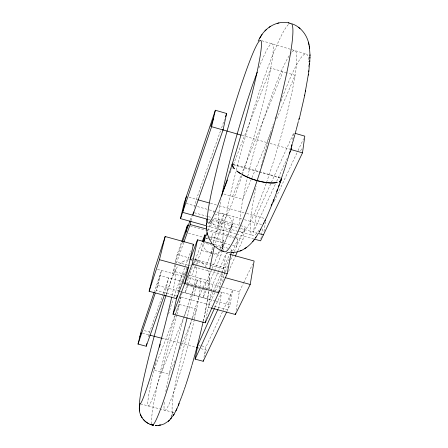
<?xml version="1.0" encoding="UTF-8"?>
<svg xmlns="http://www.w3.org/2000/svg" width="448" height="448" viewBox="0 0 448 448"><rect width="100%" height="100%" fill="white"/><g stroke="black" fill="none" stroke-linecap="round" stroke-linejoin="round"><path stroke-width="0.34" stroke-dasharray="2.24 1.68" d="M209.653 278.897L209.104 289.178M208.852 291.234L206.158 307.602M292.718 139.602L293.709 132.933L271.046 183.086M263.967 231.515L265.586 221.53M260.898 238.857L262.741 227.584M236.085 310.47L239.366 291.659L243.281 283.528M237.899 250.611L243.018 239.17L245.213 226.918L213.097 217.969M226.85 311.623L230.014 304.976L232.742 289.856L205.951 346.998L203.7 358.663M235.917 238.543L237.899 239.092L236.538 246.518L232.546 245.414M231.258 251.994L231.767 249.284L230.451 248.926M222.673 281.602L224.42 272.395M224.543 271.734L225.299 267.775L228.939 259.487M219.453 288.646L226.206 253.327L229.533 254.246M230.692 232.551L233.716 216.703M203.319 321.244L205.677 310.055M205.582 310.531L206.259 307.087M214.542 270.648L220.825 255.836L223.871 240.251L208.634 236.034M205.901 319.396L211.355 291.805M211.484 291.133L212.806 284.435L218.002 272.373M204.753 289.475L206.147 282.626L211.786 269.142M216.664 231.857L219.145 219.654M211.176 253.182L212.778 245.347M213.304 242.771L214.357 237.614L223.86 213.948L220.69 229.774L214.519 244.955M211.238 239.529L212.766 232.126M210.672 226.99L212.061 220.36M213.707 212.498L213.982 211.187M194.068 295.26L197.249 280.207M195.681 265.49L201.51 250.527L203.174 242.698L212.134 245.174M186.838 284.62L188.334 277.782L193.581 264.163M177.884 292.639L181.642 275.962L191.033 250.768M191.094 220.455L192.018 216.406M194.578 207.273L196.381 199.366L220.623 130.542M194.337 319.62L193.911 321.49A68.214 5.718 -75.1 0 1 166.057 409.517L165.659 409.926A68.214 5.718 -75.1 0 1 164.354 401.486M194.477 318.998L194.639 318.276A68.214 5.718 -75.1 0 0 200.273 287.902M174.675 265.054L172.698 273.532L176.193 263.726M174.826 264.404L177.117 254.576L181.502 242.138M176.848 314.938L176.406 316.809A68.326 4.441 -75 0 1 149.279 405.188L148.938 405.614A68.326 4.441 -75 0 1 154.963 365.254M176.999 314.317L177.173 313.594A68.326 4.441 -75 0 0 181.02 296.251M148.49 336.784L149.632 332.052L162.887 294.431M155.73 291.76L157.858 285.477L161.498 270.491L154.459 291.435M166.365 294.263C169.882 284.609 172.054 274.053 178.242 265.647M167.098 291.967L167.266 291.469M167.821 289.766L167.989 289.24M163.117 293.77L168.7 277.928L164.478 294.84M221.547 127.921L224.549 119.398M182.353 242.262L175.437 261.794L187.555 265.104M190.142 220.259L191.542 216.306M176.428 263.077L183.882 242.161M186.855 268.145L178.265 290.954L209.838 299.482L212.912 292.443M193.833 263.514L202.07 242.11M174.759 316.086L153.804 370.216L169.204 374.242L175.375 359.593M175.011 315.442L179.262 304.455L196.622 309.126L192.041 320.001M207.732 230.709L211.35 221.592M230.21 172.878L232.21 167.714M233.458 164.483L270.788 68.068L285.886 72.531M187.83 285.662L185.041 292.818L186.698 285.253L204.624 290.114L203.078 297.696L206.086 290.612M188.843 283.058L195.429 266.14M161.51 372.232L183.277 318.366M183.534 317.722L187.947 306.79M232.534 196.437L282.946 71.663M206.679 264.225L212.867 249.01M212.055 268.503L219.845 249.878M220.108 249.239L223.871 240.251M179.665 349.401L191.772 320.639M271.079 132.261L242.838 199.338L223.541 193.906M276.741 118.81L295.081 75.253L286.541 72.727M222.029 249.105L231.885 225.702M206.354 289.968L214.273 271.292M218.277 271.74L226.206 253.327M213.192 291.805L221.301 273.246M221.581 272.602L229.572 254.313M230.67 251.798L231.767 249.284M232.579 251.205L237.899 239.092M225.042 272.502L223.916 275.038L192.942 266.577M225.322 271.874L227.847 266.162M230.642 259.84L232.893 254.755M233.167 254.145L234.013 252.224M234.287 251.608L245.213 226.918M228.508 271.589L235.049 256.967M214.827 307.507L221.698 292.303L218.859 307.339L218.277 308.605M270.76 183.719L256.133 216.098L253.4 232.053L275.514 183.854M276.679 181.317L287.151 158.486M274.31 201.186L297.696 151.301M297.987 150.674L303.615 138.673M204.579 354.094L206.455 350.129L201.04 348.695M300.597 150.909L302.266 147.375M243.583 282.901L252.616 264.146M171.388 416.226L172.962 412.283A17.399 17.074 -68.4 0 1 170.985 416.982M174.938 270.855L176.473 268.083M179.67 264.13L183.966 261.106L189.459 259.414M183.238 261.503L182.241 262.102M191.402 259.291L191.106 259.291L192.231 259.286L191.929 259.286M194.706 259.521L198.66 260.714L201.83 262.545M140.566 403.934L173.264 412.378M144.228 330.624L149.632 332.052M197.943 344.87L205.951 346.998M142.486 333.178L149.05 334.914M162.154 338.391L196.308 347.441M176.434 295.898L156.178 290.438L159.813 275.514L184.038 282.089M181.16 297.175L211.54 305.368M214.245 306.096L227.746 309.742L230.474 294.689L220.382 291.95M210.291 307.737L208.309 307.205L221.738 276.696L224.386 277.418M157.455 269.388L183.641 276.506M188.132 277.726L239.366 291.659M186.732 282.817L217.689 291.217M157.858 285.477L178.41 291.026M179.071 291.206L215.202 300.972M215.874 301.151L230.014 304.976M190.708 259.857L193.368 260.585M194.034 260.764L209.328 264.953M209.994 265.132L223.255 268.766M188.227 265.289L190.249 265.843M175.347 271.718L184.996 274.338M188.597 275.324L208.102 280.627M201.51 250.527L220.825 255.836M177.117 254.576L189.162 257.874M191.839 258.608L193.85 259.157M194.516 259.342L211.243 263.922M211.915 264.107L225.299 267.775M207.39 229.286L234.455 236.79M235.116 236.975L243.018 239.17M190.165 225.859L205.453 230.098M206.119 230.283L235.256 238.358M188.485 233.234L202.541 237.121M205.884 238.045L208.561 238.784M209.233 238.969L229.88 244.681M214.67 244.569L227.819 248.198M215.97 246.226L222.359 247.99L232.215 224.571L213.002 219.218M194.286 212.727L207.726 216.468M208.398 216.658L212.425 217.778M208.202 219.47L211.568 220.405M212.24 220.595L239.859 228.284M240.531 228.469L257.41 233.167M209.479 223.418L236.992 231.067M237.647 231.246L252.666 235.424M207.318 226.055L236.006 234.024M236.667 234.209L253.266 238.818M189.022 197.305L197.058 199.556M210.448 203.302L216.474 204.994M219.156 205.744L245.935 213.242M246.602 213.433L264.701 218.501M186.206 203.431L194.802 205.834M197.45 206.573L208.69 209.714M209.35 209.899L241.752 218.949M244.429 219.699L261.839 224.56M232.898 164.136L280.879 177.794M233.419 164.786L258.737 171.993M259.403 172.183L280.717 178.248M241.808 135.324L267.406 142.694M270.026 143.444L289.968 149.19M261.839 40.729L306.158 53.95M202.205 262.83L204.344 264.706L206.382 267.316M201.538 262.338L202.496 263.038M207.799 269.92L209.02 273.655L209.686 279.698M209.02 273.655L209.322 275.229M209.608 277.788L209.642 278.6M209.227 237.35A9.99 7.896 22 0 1 219.738 240.71A9.99 7.896 22 0 1 221.698 249.81M220.5 251.362A9.99 7.896 22 0 1 214.043 253.613M212.128 253.406A9.99 7.896 22 0 1 203.269 242.323M205.386 239.092A9.99 7.896 22 0 1 207.945 237.686M214.922 215.13A10.36 8.014 22 0 1 230.815 218.775A10.36 8.014 22 0 1 225.182 230.182A10.36 8.014 22 0 1 212.206 220.629M212.223 219.822A10.36 8.014 22 0 1 212.268 219.425M281.058 101.142A94.595 12.057 -73.6 0 1 308.588 61.998M308.56 64.803A94.595 12.057 -73.6 0 1 308.358 68.438M259.14 229.975A94.595 12.057 -73.6 0 1 256.262 186.402M261.022 166.331A94.595 12.057 -73.6 0 1 273.286 123.85M274.982 118.642A94.595 12.057 -73.6 0 1 275.626 116.71M223.356 250.37A118.899 12.141 -73.8 0 1 235.816 172.043M236.326 170.022A118.899 12.141 -73.8 0 1 289.134 23.946M258.86 68.018A94.926 8.445 -73.9 0 1 271.863 61.734A94.926 8.445 -73.9 0 1 242.138 175M241.931 175.627A94.926 8.445 -73.9 0 1 240.061 181.154L238.633 185.287A94.926 8.445 -73.9 0 1 220.007 205.184L220.483 202.457A94.926 8.445 -73.9 0 1 221.01 199.601M292.197 51.794A94.707 10.858 -73.7 0 1 292.998 86.979A94.707 10.858 -73.7 0 1 266.913 181.345M266.039 183.831A94.707 10.858 -73.7 0 1 264.516 188.082L263.01 192.181A94.707 10.858 -73.7 0 1 239.915 228.833M239.697 224.403A94.707 10.858 -73.7 0 1 240.906 211.036L241.31 208.298A94.707 10.858 -73.7 0 1 247.632 176.82M247.783 176.198A94.707 10.858 -73.7 0 1 289.682 54.958M290.573 53.704A94.707 10.858 -73.7 0 1 291.413 52.646M203.05 287.493A68.158 6.35 -75.2 0 1 208.695 290.186M208.499 292.001A68.158 6.35 -75.2 0 1 203.353 320.606M173.606 412.306A68.158 6.35 -75.2 0 1 191.862 318.685M192.03 318.142A68.158 6.35 -75.2 0 1 202.177 289.453M193.094 263.833A85.478 6.367 -75.1 0 1 197.126 264.107M196.941 267.142A85.478 6.367 -75.1 0 1 193.967 286.429M193.844 287.067A85.478 6.367 -75.1 0 1 187.253 317.206M151.631 423.942A85.478 6.367 -75.1 0 1 175.123 315.784M175.633 314.042A85.478 6.367 -75.1 0 1 181.3 295.529M181.496 294.913A85.478 6.367 -75.1 0 1 182.274 292.499M166.247 294.745A68.387 3.797 -75 0 1 171.819 296.537M173.947 296.822A68.326 4.441 -75 0 1 184.106 275.8M183.613 281.674A68.326 4.441 -75 0 1 183.198 284.502M155.098 364.694A68.326 4.441 -75 0 1 156.335 359.559M168.56 314.233A68.326 4.441 -75 0 1 173.186 299.169M195.222 285.365A68.214 5.718 -75.1 0 1 200.446 286.244M165.805 391.468A68.214 5.718 -75.1 0 1 184.1 317.201M184.436 316.109A68.214 5.718 -75.1 0 1 194.376 287.336"/><path stroke-width="0.67" d="M206.444 224.75L206.752 219.402M309.73 61.802L309.977 54.746L309.478 47.382M206.433 225.053L206.455 223.698M309.926 58.173L309.949 57.047M309.96 55.899L309.977 54.746M308.734 71.725L309.607 63.47M309.529 64.546L309.809 60.698M281.501 178.886L281.551 178.444M299.214 119.202L304.601 95.732L308.403 74.155M308.28 75.113L308.868 70.728M253.932 239.002L260.574 240.845L302.495 152.852L304.797 136.147L295.014 133.314M289.19 154.045L291.228 149.61L292.018 144.273M210.952 307.916L235.385 314.496L250.219 284.469L254.122 261.016L230.199 254.43M235.385 314.496L235.62 313.152M177.285 295.305L173.029 314.21L205.223 322.829L227.203 273.655L231.134 252.672M219.061 290.702L218.663 292.757L184.761 283.562L193.441 244.306L165.178 236.522L154.767 268.66L149.134 291.262L176.534 298.642L188.3 267.568L159.454 259.694L149.134 291.262M214.542 308.14L197.943 344.87L195.093 359.134L203.196 361.273L203.448 359.968M205.223 322.829L205.632 320.768M304.601 95.732L304.741 95.026M305.458 91.448L305.614 90.681M209.742 268.884L214.396 245.918M203.448 241.41L204.82 234.976L206.091 235.329M192.78 215.18L223.054 129.976L226.626 113.501L215.359 110.236L184.223 202.877L180.488 218.607L206.646 225.87M173.029 314.21L192.214 264.09L197.512 239.831L213.349 244.205M183.882 242.161L190.17 224.51L190.938 221.133M192.931 214.519L193.53 211.882M185.808 232.495L187.505 225.126L188.832 225.49M180.488 218.607L211.602 126.678L215.359 110.236M186.346 196.554L182.605 212.346L207.525 219.285M154.235 292.096L141.529 329.907L138.023 344.081L146.216 346.242L146.866 343.538M159.454 259.694L165.178 236.522M281.501 178.892L281.221 179.721M139.787 336.952L141.176 332.83M210.795 126.392L213.494 118.39M138.023 344.081L155.277 293.087M281.26 179.693L272.938 202.283M225.473 116.777L226.626 113.501M181.737 241.489L187.505 225.126M182.437 242.015L189.907 220.92M146.216 346.242L164.478 294.84M192.959 245.599L193.441 244.306M190.042 259.672L197.512 239.831M202.322 241.461L204.82 234.976M203.672 241.422L207.138 232.467M222.214 193.53L227.461 179.978M273.196 201.628L266.801 216.905L260.361 229.953M176.568 409.494L178.707 404.684M178.422 405.373L179.234 403.418M235.334 256.334L237.614 251.25M195.093 359.134L217.986 309.238M203.196 361.273L226.548 312.25M173.734 414.803L176.21 410.234M263.542 223.838L263.962 222.97M264.953 220.886L265.356 220.046M175.862 410.962L176.91 408.783M258.16 41.009L260.025 37.666M260.865 229.057L259.09 232.232L259.605 231.308M281.221 179.732L279.423 181.67A25.799 8.4 18.1 0 0 281.383 178.438A94.595 12.057 -73.6 0 1 279.815 182.93M259.448 38.623L261.391 35.487M260.17 37.414C265.709 26.964 278.219 19.858 290.013 23.206M168.868 420.79L173.578 415.044M173.135 415.761L174.166 414.098M257.88 234.265L255.046 238.538M261.436 35.431L262.08 34.468M255.511 237.871L256.144 236.981M237.821 251.742C244.647 249.866 250.281 245.067 254.402 239.445L253.714 240.313M252.666 241.64L253.361 240.761M170.531 419.154L171.59 417.906M264.936 30.957L265.535 30.363M265.765 30.128L266.375 29.523M160.21 425.236L164.226 423.886L168.7 420.935M168.224 421.355L169.338 420.37M244.821 248.623L245.672 248.041M245.762 247.979L246.618 247.402M269.108 27.272L269.685 26.897M270.088 26.617L270.676 26.236M239.982 251.014L240.761 250.701M241.035 250.572L241.814 250.258M277.15 23.369L277.726 23.229M278.298 23.089L278.88 22.943M236.712 252.028L232.652 252.582M157.326 425.578L159.37 425.382M158.172 425.516L158.53 425.488M232.187 252.599L231.515 252.644L233.33 252.543M230.378 252.644L226.979 252.319M288.271 22.814L288.854 22.954M149.705 335.093L162.154 338.391M196.308 347.441L198.335 347.978M192.214 264.09L227.203 273.655M225.053 277.598L250.219 284.469M190.17 224.51L206.73 229.102M258.042 233.346L263.43 234.842M197.73 199.741L209.11 202.927M222.69 129.814L241.164 135.134M211.602 126.678L223.054 129.976M291.228 149.61L302.495 152.852M222.057 250.891L223.664 251.49M292.275 23.89C300.714 26.897 306.807 34.737 308.711 43.355M214.446 246.07L218.014 248.858L221.536 250.673M221.01 250.46L222.589 251.11M299.975 28.465L298.497 27.261M212.884 244.423L213.646 245.263L213.254 244.832M211.786 243.124L208.914 238.297L207.262 233.436M140.336 414.338L139.591 411.925M232.305 164.886L234.354 168.857A25.799 8.4 18.1 0 1 232.086 164.405L232.232 163.946L232.305 164.881M308.745 43.49L309.641 48.552M308.426 42.185L309.025 44.649M207.34 233.71L207.53 234.522M207.077 232.635L206.606 229.466M309.249 45.825L309.411 47.006M139.339 409.679L139.558 411.37A17.399 17.074 -68.4 0 1 139.888 403.76L139.339 409.674M206.461 227.198L206.422 226.122L206.506 228.385L206.461 227.293M203.521 241.59A9.99 7.896 22 0 1 204.07 240.559M204.294 240.24A9.99 7.896 22 0 1 204.534 239.932M289.884 23.52A118.899 12.141 -73.8 0 1 257.13 180.561L255.198 186.323A118.899 12.141 -73.8 0 1 223.737 251.115M299.135 118.289A94.595 12.057 -73.6 0 1 298.631 120.322M298.329 121.514A94.595 12.057 -73.6 0 1 296.296 129.371M296.134 129.982A94.595 12.057 -73.6 0 1 294.974 134.271M294.806 134.887A94.595 12.057 -73.6 0 1 293.608 139.205M293.434 139.821A94.595 12.057 -73.6 0 1 292.376 143.534M292.023 144.771A94.595 12.057 -73.6 0 1 291.48 146.625M291.122 147.862A94.595 12.057 -73.6 0 1 290.573 149.716M290.203 150.948A94.595 12.057 -73.6 0 1 289.089 154.638M288.904 155.254A94.595 12.057 -73.6 0 1 287.773 158.922M287.582 159.533A94.595 12.057 -73.6 0 1 287.011 161.353M286.63 162.562A94.595 12.057 -73.6 0 1 286.054 164.371M285.863 164.97A94.595 12.057 -73.6 0 1 284.704 168.554M284.508 169.148A94.595 12.057 -73.6 0 1 282.951 173.841M282.727 174.502A94.595 12.057 -73.6 0 1 281.607 177.789M279.149 184.817A94.595 12.057 -73.6 0 1 278.477 186.682M277.362 189.734A94.595 12.057 -73.6 0 1 276.696 191.531M273.633 199.545A94.595 12.057 -73.6 0 1 273.129 200.816M271.88 203.913A94.595 12.057 -73.6 0 1 271.141 205.71M221.71 196.017A94.926 8.445 -73.9 0 1 257.27 72.162M266.694 181.966A94.707 10.858 -73.7 0 1 266.258 183.215M171.702 297.074A68.387 3.797 -75 0 1 147.218 386.837A68.387 3.797 -75 0 1 142.268 385.302A68.387 3.797 -75 0 1 166.062 295.327M203.073 321.888A68.158 6.35 -75.2 0 1 202.782 323.176M202.636 323.826A68.158 6.35 -75.2 0 1 201.886 327.113M201.734 327.774A68.158 6.35 -75.2 0 1 196.935 347.133M196.784 347.71A68.158 6.35 -75.2 0 1 192.018 364.918M191.822 365.585A68.158 6.35 -75.2 0 1 190.26 370.849M190.064 371.493A68.158 6.35 -75.2 0 1 186.211 383.701M186.026 384.272A68.158 6.35 -75.2 0 1 185.276 386.506M185.091 387.05A68.158 6.35 -75.2 0 1 184.358 389.194M184.128 389.844A68.158 6.35 -75.2 0 1 181.72 396.497M181.513 397.051A68.158 6.35 -75.2 0 1 178.578 404.247M187.107 317.811A85.478 6.367 -75.1 0 1 152.303 425.074L152.029 424.9A85.478 6.367 -75.1 0 1 151.799 424.519M148.87 423.741A17.399 17.074 -68.4 0 1 143.55 419.686L143.007 419.037A17.399 17.074 -71.2 0 0 148.876 423.746M159.454 347.178A68.326 4.441 -75 0 1 160.233 344.182M236.88 170.962L236.841 171.086A25.799 8.4 18.1 0 0 241.069 173.908L241.074 173.886A25.805 8.988 18.3 0 1 236.891 170.968M277.105 182.392L277.066 182.515A25.799 8.4 18.1 0 1 272.989 182.969L271.051 182.958A25.799 8.4 18.1 0 1 243.057 175.006L242.043 174.457A25.805 8.988 18.3 0 0 277.105 182.392M226.083 182.756A95.038 7.23 -74 0 0 260.831 40.538A95.038 7.23 -74 0 0 216.205 171.825A95.038 7.23 -74 0 0 226.083 182.756M159.533 425.09A17.399 17.074 -68.4 0 0 160.356 424.9A17.399 17.074 -71.2 0 1 159.538 425.09M155.344 425.398A17.399 17.074 -68.4 0 0 157.024 425.398A17.399 17.074 -71.2 0 1 155.35 425.404M149.638 424.094A17.399 17.074 -68.4 0 0 153.67 425.23A17.399 17.074 -71.2 0 1 149.643 424.094M140.487 414.646A17.399 17.074 -68.4 0 0 142.503 418.359A17.399 17.074 -71.2 0 1 140.487 414.641"/></g></svg>
